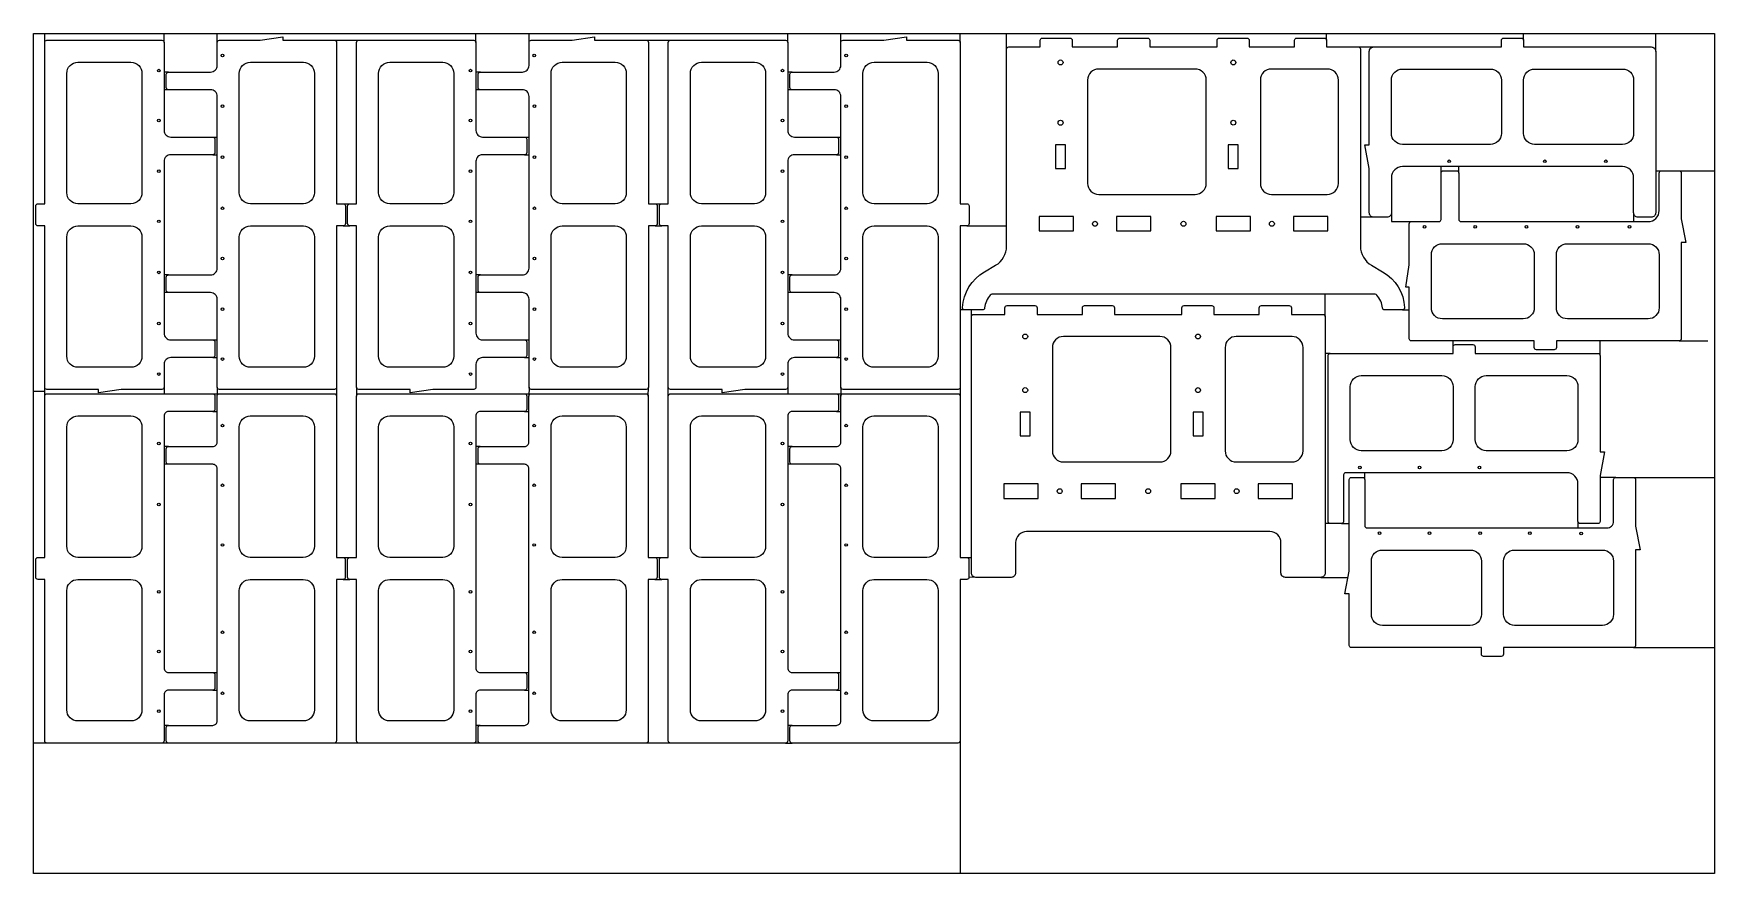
# Model space of a CAD drawing. Header units: millimetres. Extents: x 3 to 763, y -383 to -3.
import ezdxf

# ---------------------------------------------------------------- set-up
doc = ezdxf.new("R2010")
doc.units = ezdxf.units.MM
doc.layers.get('0').update_dxf_attribs({"linetype": 'CONTINUOUS'})

msp = doc.modelspace()

# ---------------------------------------------------------------- linework, layer by layer
for p, q in [((3, -3), (763, -3)), ((3, -383), (3, -3)), ((8, -7), (8, -3)), ((62, -7), (62, -3)), ((86, -7), (86, -3)), ((139, -6), (150, -6)), ((203, -7), (203, -3)), ((227, -7), (227, -3)), ((280, -6), (291, -6)), ((344, -7), (344, -3)), ((368, -7), (368, -3)), ((422, -7), (422, -3)), ((442.97, -10.05), (442.97, -3)), ((587.67, -6.05), (587.67, -3)), ((676.72, -6.05), (676.72, -3)), ((736.47, -11.05), (736.47, -3)), ((763, -3), (763, -383)), ((601.97, -9.05), (608.97, -9.05)), ((64, -20.39), (62, -20.39)), ((205, -20.39), (203, -20.39)), ((346, -20.39), (344, -20.39)), ((64, -28.39), (62, -28.39)), ((205, -28.39), (203, -28.39)), ((346, -28.39), (344, -28.39)), ((84, -49.8), (86, -49.8)), ((225, -49.8), (227, -49.8)), ((366, -49.8), (368, -49.8)), ((84, -57.8), (86, -57.8)), ((225, -57.8), (227, -57.8)), ((366, -57.8), (368, -57.8)), ((639.43, -66.08), (639.43, -63.18)), ((647.43, -66.08), (647.43, -63.18)), ((736.47, -65.08), (739.04, -65.08)), ((747.04, -65.08), (763, -65.08)), ((143, -80), (146, -80)), ((284, -80), (287, -80)), ((143, -90), (146, -90)), ((284, -90), (287, -90)), ((425, -90), (442.97, -90)), ((608.97, -86.05), (602.97, -86.05)), ((616.97, -84.05), (616.97, -88.08)), ((616.97, -88.08), (626.04, -88.08)), ((726.47, -84.05), (726.47, -88.08)), ((64, -112.2), (62, -112.2)), ((205, -112.2), (203, -112.2)), ((346, -112.2), (344, -112.2)), ((64, -120.2), (62, -120.2)), ((205, -120.2), (203, -120.2)), ((346, -120.2), (344, -120.2)), ((587.02, -131.05), (587.02, -120.98)), ((424, -128.05), (422, -128.05)), ((427.02, -131.05), (427.02, -128.05)), ((621.95, -128.05), (625.04, -128.05)), ((84, -141.61), (86, -141.61)), ((225, -141.61), (227, -141.61)), ((366, -141.61), (368, -141.61)), ((644.83, -144.72), (644.83, -142.08)), ((711.33, -148.72), (711.33, -142.08)), ((747.04, -142.08), (760, -142.08)), ((84, -149.61), (86, -149.61)), ((225, -149.61), (227, -149.61)), ((366, -149.61), (368, -149.61)), ((589.33, -147.72), (587.02, -147.72)), ((8, -165), (3, -165)), ((8, -167), (8, -163)), ((62, -163), (62, -166)), ((83.98, -166), (86.98, -166)), ((86, -163), (86, -166)), ((140, -163), (139.95, -167)), ((149, -163), (149, -167)), ((224.98, -166), (226.98, -166)), ((227, -163), (226.98, -167)), ((280.95, -167), (281, -163)), ((290, -167), (290, -163)), ((344, -163), (344, -166)), ((365.98, -166), (367.98, -166)), ((368, -163), (367.98, -167)), ((422, -163), (421.95, -167)), ((83.98, -174), (85.98, -174)), ((224.98, -174), (226.98, -174)), ((365.98, -174), (367.98, -174)), ((63.98, -189.89), (61.98, -189.89)), ((204.98, -189.89), (202.98, -189.89)), ((345.98, -189.89), (343.98, -189.89)), ((63.98, -197.89), (61.98, -197.89)), ((204.98, -197.89), (202.98, -197.89)), ((345.98, -197.89), (343.98, -197.89)), ((604.89, -204.81), (604.89, -201.72)), ((718.39, -203.81), (711.33, -203.81)), ((726.39, -203.81), (763, -203.81)), ((589.33, -224.72), (587.02, -224.72)), ((594.33, -224.72), (597.89, -224.72)), ((701.33, -223.72), (701.33, -226.69)), ((142.95, -240), (146, -240)), ((283.95, -240), (287, -240)), ((424.95, -240), (427.02, -240)), ((142.95, -250), (146, -250)), ((283.95, -250), (287, -250)), ((429.02, -249.05), (425.95, -249)), ((585.02, -249.05), (597.35, -249.05)), ((726.39, -280.81), (763, -280.81)), ((83.98, -292.11), (85.98, -292.11)), ((224.98, -292.11), (226.98, -292.11)), ((365.98, -292.11), (367.98, -292.11)), ((83.98, -300.11), (85.98, -300.11)), ((224.98, -300.11), (226.98, -300.11)), ((365.98, -300.11), (367.98, -300.11)), ((63.98, -316), (61.98, -316)), ((204.98, -316), (202.98, -316)), ((345.98, -316), (343.98, -316)), ((291, -324), (3, -324)), ((342.98, -324), (345.98, -324)), ((421.95, -323), (421.95, -383)), ((763, -383), (3, -383))]:
    msp.add_line(p, q)
for points in [[(62, -163, -0.414214), (61, -164), (42.52, -164), (32.32, -165.5), (32.32, -164), (9, -164, -0.414214), (8, -163), (8, -90), (5, -90, -0.414214), (4, -89), (4, -81, -0.414214), (5, -80), (8, -80), (8, -7, -0.414214), (9, -6), (61, -6, -0.414214), (62, -7), (62, -46.8, 0.414214), (65, -49.8), (84, -49.8, -0.414214), (85, -50.8), (85, -56.8, -0.414214), (84, -57.8), (65, -57.8, 0.414214), (62, -60.8), (62, -138.61, 0.414214), (65, -141.61), (84, -141.61, -0.414214), (85, -142.61), (85, -148.61, -0.414214), (84, -149.61), (65, -149.61, 0.414214), (62, -152.61)], [(86, -7, -0.414214), (87, -6), (105.48, -6), (115.68, -4.5), (115.68, -6), (139, -6, -0.414214), (140, -7), (140, -80), (143, -80, -0.414214), (144, -81), (144, -89, -0.414214), (143, -90), (140, -90), (140, -163, -0.414214), (139, -164), (87, -164, -0.414214), (86, -163), (86, -123.2, 0.414214), (83, -120.2), (64, -120.2, -0.414214), (63, -119.2), (63, -113.2, -0.414214), (64, -112.2), (83, -112.2, 0.414214), (86, -109.2), (86, -31.39, 0.414214), (83, -28.39), (64, -28.39, -0.414214), (63, -27.39), (63, -21.39, -0.414214), (64, -20.39), (83, -20.39, 0.414214), (86, -17.39)], [(203, -163, -0.414214), (202, -164), (183.52, -164), (173.32, -165.5), (173.32, -164), (150, -164, -0.414214), (149, -163), (149, -90), (146, -90, -0.414214), (145, -89), (145, -81, -0.414214), (146, -80), (149, -80), (149, -7, -0.414214), (150, -6), (202, -6, -0.414214), (203, -7), (203, -46.8, 0.414214), (206, -49.8), (225, -49.8, -0.414214), (226, -50.8), (226, -56.8, -0.414214), (225, -57.8), (206, -57.8, 0.414214), (203, -60.8), (203, -138.61, 0.414214), (206, -141.61), (225, -141.61, -0.414214), (226, -142.61), (226, -148.61, -0.414214), (225, -149.61), (206, -149.61, 0.414214), (203, -152.61)], [(227, -7, -0.414214), (228, -6), (246.48, -6), (256.68, -4.5), (256.68, -6), (280, -6, -0.414214), (281, -7), (281, -80), (284, -80, -0.414214), (285, -81), (285, -89, -0.414214), (284, -90), (281, -90), (281, -163, -0.414214), (280, -164), (228, -164, -0.414214), (227, -163), (227, -123.2, 0.414214), (224, -120.2), (205, -120.2, -0.414214), (204, -119.2), (204, -113.2, -0.414214), (205, -112.2), (224, -112.2, 0.414214), (227, -109.2), (227, -31.39, 0.414214), (224, -28.39), (205, -28.39, -0.414214), (204, -27.39), (204, -21.39, -0.414214), (205, -20.39), (224, -20.39, 0.414214), (227, -17.39)], [(344, -163, -0.414214), (343, -164), (324.52, -164), (314.32, -165.5), (314.32, -164), (291, -164, -0.414214), (290, -163), (290, -90), (287, -90, -0.414214), (286, -89), (286, -81, -0.414214), (287, -80), (290, -80), (290, -7, -0.414214), (291, -6), (343, -6, -0.414214), (344, -7), (344, -46.8, 0.414214), (347, -49.8), (366, -49.8, -0.414214), (367, -50.8), (367, -56.8, -0.414214), (366, -57.8), (347, -57.8, 0.414214), (344, -60.8), (344, -138.61, 0.414214), (347, -141.61), (366, -141.61, -0.414214), (367, -142.61), (367, -148.61, -0.414214), (366, -149.61), (347, -149.61, 0.414214), (344, -152.61)], [(368, -7, -0.414214), (369, -6), (387.48, -6), (397.68, -4.5), (397.68, -6), (421, -6, -0.414214), (422, -7), (422, -80), (425, -80, -0.414214), (426, -81), (426, -89, -0.414214), (425, -90), (422, -90), (422, -163, -0.414214), (421, -164), (369, -164, -0.414214), (368, -163), (368, -123.2, 0.414214), (365, -120.2), (346, -120.2, -0.414214), (345, -119.2), (345, -113.2, -0.414214), (346, -112.2), (365, -112.2, 0.414214), (368, -109.2), (368, -31.39, 0.414214), (365, -28.39), (346, -28.39, -0.414214), (345, -27.39), (345, -21.39, -0.414214), (346, -20.39), (365, -20.39, 0.414214), (368, -17.39)], [(433.01, -127.14, -0.387795), (432.02, -128.05), (424, -128.05, -0.429722), (423, -127, -0.253889), (432.97, -110.73), (437.97, -107.85, 0.267949), (442.97, -99.19), (442.97, -10.05, -0.414214), (443.97, -9.05), (458.17, -9.05), (458.17, -6.05, -0.414214), (459.17, -5.05), (471.67, -5.05, -0.414214), (472.67, -6.05), (472.67, -9.05), (493.17, -9.05), (493.17, -6.05, -0.414214), (494.17, -5.05), (506.67, -5.05, -0.414214), (507.67, -6.05), (507.67, -9.05), (538.17, -9.05), (538.17, -6.05, -0.414214), (539.17, -5.05), (551.67, -5.05, -0.414214), (552.67, -6.05), (552.67, -9.05), (573.17, -9.05), (573.17, -6.05, -0.414214), (574.17, -5.05), (586.67, -5.05, -0.414214), (587.67, -6.05), (587.67, -9.05), (601.97, -9.05, -0.414214), (602.97, -10.05), (602.97, -99.19, 0.267949), (607.97, -107.85), (612.97, -110.73, -0.253889), (622.94, -127, -0.429722), (621.95, -128.05), (613.93, -128.05, -0.387795), (612.93, -127.14, 0.163776), (610.35, -121.31, 0.210641), (609.62, -120.98), (436.33, -120.98, 0.210641), (435.59, -121.31, 0.163776)], [(616.97, -84.05, -0.414214), (614.97, -86.05), (608.97, -86.05, -0.414214), (606.97, -84.05), (606.97, -64.02), (604.97, -53.32), (606.97, -53.32), (606.97, -11.05, -0.414214), (608.97, -9.05), (666.72, -9.05), (666.72, -6.05, -0.414214), (667.72, -5.05), (675.72, -5.05, -0.414214), (676.72, -6.05), (676.72, -9.05), (734.47, -9.05, -0.414214), (736.47, -11.05), (736.47, -84.05, -0.414214), (734.47, -86.05), (728.47, -86.05, -0.414214), (726.47, -84.05), (726.47, -68.18, 0.414214), (721.47, -63.18), (621.97, -63.18, 0.414214), (616.97, -68.18)], [(18, -21, -0.414214), (23, -16), (47, -16, -0.414214), (52, -21), (52, -75, -0.414214), (47, -80), (23, -80, -0.414214), (18, -75)], [(130, -75, -0.414214), (125, -80), (101, -80, -0.414214), (96, -75), (96, -21, -0.414214), (101, -16), (125, -16, -0.414214), (130, -21)], [(159, -21, -0.414214), (164, -16), (188, -16, -0.414214), (193, -21), (193, -75, -0.414214), (188, -80), (164, -80, -0.414214), (159, -75)], [(271, -75, -0.414214), (266, -80), (242, -80, -0.414214), (237, -75), (237, -21, -0.414214), (242, -16), (266, -16, -0.414214), (271, -21)], [(300, -21, -0.414214), (305, -16), (329, -16, -0.414214), (334, -21), (334, -75, -0.414214), (329, -80), (305, -80, -0.414214), (300, -75)], [(412, -75, -0.414214), (407, -80), (383, -80, -0.414214), (378, -75), (378, -21, -0.414214), (383, -16), (407, -16, -0.414214), (412, -21)], [(533.22, -70.8), (533.22, -24.05, 0.414214), (528.22, -19.05), (484.6, -19.05, 0.414214), (479.6, -24.05), (479.6, -70.8, 0.414214), (484.6, -75.8), (528.22, -75.8, 0.414214)], [(592.97, -70.8), (592.97, -24.05, 0.414214), (587.97, -19.05), (562.72, -19.05, 0.414214), (557.72, -24.05), (557.72, -70.8, 0.414214), (562.72, -75.8), (587.97, -75.8, 0.414214)], [(661.72, -19.05, -0.414214), (666.72, -24.05), (666.72, -48.18, -0.414214), (661.72, -53.18), (621.97, -53.18, -0.414214), (616.97, -48.18), (616.97, -24.05, -0.414214), (621.97, -19.05)], [(726.47, -48.18, -0.414214), (721.47, -53.18), (681.72, -53.18, -0.414214), (676.72, -48.18), (676.72, -24.05, -0.414214), (681.72, -19.05), (721.47, -19.05, -0.414214), (726.47, -24.05)], [(639.43, -66.08, -0.414214), (640.43, -65.08), (646.43, -65.08, -0.414214), (647.43, -66.08), (647.43, -87.08, 0.414214), (648.43, -88.08), (733.04, -88.08, 0.414214), (738.04, -83.08), (738.04, -66.08, -0.414214), (739.04, -65.08), (747.04, -65.08, -0.414214), (748.04, -66.08), (748.04, -86.86), (750.04, -97.56), (748.04, -97.56), (748.04, -141.08, -0.414214), (747.04, -142.08), (691.54, -142.08), (691.54, -145.08, -0.414214), (690.54, -146.08), (682.54, -146.08, -0.414214), (681.54, -145.08), (681.54, -142.08), (626.04, -142.08, -0.414214), (625.04, -141.08), (625.04, -117.76), (623.54, -117.76), (625.04, -107.56), (625.04, -89.08, -0.414214), (626.04, -88.08), (638.43, -88.08, 0.414214), (639.43, -87.08)], [(18, -95, -0.414214), (23, -90), (47, -90, -0.414214), (52, -95), (52, -149, -0.414214), (47, -154), (23, -154, -0.414214), (18, -149)], [(130, -149, -0.414214), (125, -154), (101, -154, -0.414214), (96, -149), (96, -95, -0.414214), (101, -90), (125, -90, -0.414214), (130, -95)], [(159, -95, -0.414214), (164, -90), (188, -90, -0.414214), (193, -95), (193, -149, -0.414214), (188, -154), (164, -154, -0.414214), (159, -149)], [(271, -149, -0.414214), (266, -154), (242, -154, -0.414214), (237, -149), (237, -95, -0.414214), (242, -90), (266, -90, -0.414214), (271, -95)], [(300, -95, -0.414214), (305, -90), (329, -90, -0.414214), (334, -95), (334, -149, -0.414214), (329, -154), (305, -154, -0.414214), (300, -149)], [(412, -149, -0.414214), (407, -154), (383, -154, -0.414214), (378, -149), (378, -95, -0.414214), (383, -90), (407, -90, -0.414214), (412, -95)], [(676.54, -98.08, -0.414214), (681.54, -103.08), (681.54, -127.08, -0.414214), (676.54, -132.08), (640.04, -132.08, -0.414214), (635.04, -127.08), (635.04, -103.08, -0.414214), (640.04, -98.08)], [(696.54, -132.08, -0.414214), (691.54, -127.08), (691.54, -103.08, -0.414214), (696.54, -98.08), (733.04, -98.08, -0.414214), (738.04, -103.08), (738.04, -127.08, -0.414214), (733.04, -132.08)], [(586.02, -130.05, -0.414214), (587.02, -131.05), (587.02, -247.05, -0.414214), (585.02, -249.05), (569.02, -249.05, -0.414214), (567.02, -247.05), (567.02, -233.3, 0.414214), (562.02, -228.3), (452.02, -228.3, 0.414214), (447.02, -233.3), (447.02, -247.05, -0.414214), (445.02, -249.05), (429.02, -249.05, -0.414214), (427.02, -247.05), (427.02, -131.05, -0.414214), (428.02, -130.05), (442.22, -130.05), (442.22, -127.05, -0.414214), (443.22, -126.05), (455.72, -126.05, -0.414214), (456.72, -127.05), (456.72, -130.05), (477.22, -130.05), (477.22, -127.05, -0.414214), (478.22, -126.05), (490.72, -126.05, -0.414214), (491.72, -127.05), (491.72, -130.05), (522.22, -130.05), (522.22, -127.05, -0.414214), (523.22, -126.05), (535.72, -126.05, -0.414214), (536.72, -127.05), (536.72, -130.05), (557.22, -130.05), (557.22, -127.05, -0.414214), (558.22, -126.05), (570.72, -126.05, -0.414214), (571.72, -127.05), (571.72, -130.05)], [(517.27, -191.8), (517.27, -145.05, 0.414214), (512.27, -140.05), (468.64, -140.05, 0.414214), (463.64, -145.05), (463.64, -191.8, 0.414214), (468.64, -196.8), (512.27, -196.8, 0.414214)], [(577.02, -191.8), (577.02, -145.05, 0.414214), (572.02, -140.05), (546.77, -140.05, 0.414214), (541.77, -145.05), (541.77, -191.8, 0.414214), (546.77, -196.8), (572.02, -196.8, 0.414214)], [(595.33, -202.72), (595.33, -223.72, -0.414214), (594.33, -224.72), (589.33, -224.72, -0.414214), (588.33, -223.72), (588.33, -148.72, -0.414214), (589.33, -147.72), (644.83, -147.72), (644.83, -144.72, -0.414214), (645.83, -143.72), (653.83, -143.72, -0.414214), (654.83, -144.72), (654.83, -147.72), (710.33, -147.72, -0.414214), (711.33, -148.72), (711.33, -192.24), (713.33, -192.24), (711.33, -202.94), (711.33, -223.72, -0.414214), (710.33, -224.72), (702.33, -224.72, -0.414214), (701.33, -223.72), (701.33, -206.72, 0.414214), (696.33, -201.72), (596.33, -201.72, 0.414214)], [(603.33, -191.72, -0.414214), (598.33, -186.72), (598.33, -162.72, -0.414214), (603.33, -157.72), (639.83, -157.72, -0.414214), (644.83, -162.72), (644.83, -186.72, -0.414214), (639.83, -191.72)], [(659.83, -191.72, -0.414214), (654.83, -186.72), (654.83, -162.72, -0.414214), (659.83, -157.72), (696.33, -157.72, -0.414214), (701.33, -162.72), (701.33, -186.72, -0.414214), (696.33, -191.72)], [(61.98, -323, -0.414214), (60.98, -324), (9, -324, -0.414214), (8, -323), (8, -250), (5, -250, -0.414214), (4, -249), (4, -241, -0.414214), (5, -240), (8, -240), (8, -167, -0.414214), (9, -166), (83.98, -166, -0.414214), (84.98, -167), (84.98, -173, -0.414214), (83.98, -174), (63.98, -174, 0.414214), (61.98, -176), (61.98, -290.11, 0.414214), (63.98, -292.11), (83.98, -292.11, -0.414214), (84.98, -293.11), (84.98, -299.11, -0.414214), (83.98, -300.11), (63.98, -300.11, 0.414214), (61.98, -302.11)], [(85.98, -167, -0.414214), (86.98, -166), (138.95, -166, -0.414214), (139.95, -167), (139.95, -240), (142.95, -240, -0.414214), (143.95, -241), (143.95, -249, -0.414214), (142.95, -250), (139.95, -250), (139.95, -323, -0.414214), (138.95, -324), (63.98, -324, -0.414214), (62.98, -323), (62.98, -317, -0.414214), (63.98, -316), (83.98, -316, 0.414214), (85.98, -314), (85.98, -199.89, 0.414214), (83.98, -197.89), (63.98, -197.89, -0.414214), (62.98, -196.89), (62.98, -190.89, -0.414214), (63.98, -189.89), (83.98, -189.89, 0.414214), (85.98, -187.89)], [(202.98, -323, -0.414214), (201.98, -324), (150, -324, -0.414214), (149, -323), (149, -250), (146, -250, -0.414214), (145, -249), (145, -241, -0.414214), (146, -240), (149, -240), (149, -167, -0.414214), (150, -166), (224.98, -166, -0.414214), (225.98, -167), (225.98, -173, -0.414214), (224.98, -174), (204.98, -174, 0.414214), (202.98, -176), (202.98, -290.11, 0.414214), (204.98, -292.11), (224.98, -292.11, -0.414214), (225.98, -293.11), (225.98, -299.11, -0.414214), (224.98, -300.11), (204.98, -300.11, 0.414214), (202.98, -302.11)], [(226.98, -167, -0.414214), (227.98, -166), (279.95, -166, -0.414214), (280.95, -167), (280.95, -240), (283.95, -240, -0.414214), (284.95, -241), (284.95, -249, -0.414214), (283.95, -250), (280.95, -250), (280.95, -323, -0.414214), (279.95, -324), (204.98, -324, -0.414214), (203.98, -323), (203.98, -317, -0.414214), (204.98, -316), (224.98, -316, 0.414214), (226.98, -314), (226.98, -199.89, 0.414214), (224.98, -197.89), (204.98, -197.89, -0.414214), (203.98, -196.89), (203.98, -190.89, -0.414214), (204.98, -189.89), (224.98, -189.89, 0.414214), (226.98, -187.89)], [(343.98, -323, -0.414214), (342.98, -324), (291, -324, -0.414214), (290, -323), (290, -250), (287, -250, -0.414214), (286, -249), (286, -241, -0.414214), (287, -240), (290, -240), (290, -167, -0.414214), (291, -166), (365.98, -166, -0.414214), (366.98, -167), (366.98, -173, -0.414214), (365.98, -174), (345.98, -174, 0.414214), (343.98, -176), (343.98, -290.11, 0.414214), (345.98, -292.11), (365.98, -292.11, -0.414214), (366.98, -293.11), (366.98, -299.11, -0.414214), (365.98, -300.11), (345.98, -300.11, 0.414214), (343.98, -302.11)], [(367.98, -167, -0.414214), (368.98, -166), (420.95, -166, -0.414214), (421.95, -167), (421.95, -240), (424.95, -240, -0.414214), (425.95, -241), (425.95, -249, -0.414214), (424.95, -250), (421.95, -250), (421.95, -323, -0.414214), (420.95, -324), (345.98, -324, -0.414214), (344.98, -323), (344.98, -317, -0.414214), (345.98, -316), (365.98, -316, 0.414214), (367.98, -314), (367.98, -199.89, 0.414214), (365.98, -197.89), (345.98, -197.89, -0.414214), (344.98, -196.89), (344.98, -190.89, -0.414214), (345.98, -189.89), (365.98, -189.89, 0.414214), (367.98, -187.89)], [(18, -181, -0.414214), (23, -176), (46.98, -176, -0.414214), (51.98, -181), (51.98, -235, -0.414214), (46.98, -240), (23, -240, -0.414214), (18, -235)], [(129.95, -235, -0.414214), (124.95, -240), (100.98, -240, -0.414214), (95.98, -235), (95.98, -181, -0.414214), (100.98, -176), (124.95, -176, -0.414214), (129.95, -181)], [(159, -181, -0.414214), (164, -176), (187.98, -176, -0.414214), (192.98, -181), (192.98, -235, -0.414214), (187.98, -240), (164, -240, -0.414214), (159, -235)], [(270.95, -235, -0.414214), (265.95, -240), (241.98, -240, -0.414214), (236.98, -235), (236.98, -181, -0.414214), (241.98, -176), (265.95, -176, -0.414214), (270.95, -181)], [(300, -181, -0.414214), (305, -176), (328.98, -176, -0.414214), (333.98, -181), (333.98, -235, -0.414214), (328.98, -240), (305, -240, -0.414214), (300, -235)], [(411.95, -235, -0.414214), (406.95, -240), (382.98, -240, -0.414214), (377.98, -235), (377.98, -181, -0.414214), (382.98, -176), (406.95, -176, -0.414214), (411.95, -181)], [(597.89, -204.81, -0.414214), (598.89, -203.81), (603.89, -203.81, -0.414214), (604.89, -204.81), (604.89, -225.69, 0.414214), (605.89, -226.69), (714.39, -226.69, 0.414214), (717.39, -223.69), (717.39, -204.81, -0.414214), (718.39, -203.81), (726.39, -203.81, -0.414214), (727.39, -204.81), (727.39, -225.85), (729.39, -236.55), (727.39, -236.55), (727.39, -279.81, -0.414214), (726.39, -280.81), (667.64, -280.81), (667.64, -283.81, -0.414214), (666.64, -284.81), (658.64, -284.81, -0.414214), (657.64, -283.81), (657.64, -280.81), (598.89, -280.81, -0.414214), (597.89, -279.81), (597.89, -256.49), (595.89, -256.49), (597.89, -246.29)], [(612.89, -270.81, -0.414214), (607.89, -265.81), (607.89, -241.69, -0.414214), (612.89, -236.69), (652.64, -236.69, -0.414214), (657.64, -241.69), (657.64, -265.81, -0.414214), (652.64, -270.81)], [(672.64, -270.81, -0.414214), (667.64, -265.81), (667.64, -241.69, -0.414214), (672.64, -236.69), (712.39, -236.69, -0.414214), (717.39, -241.69), (717.39, -265.81, -0.414214), (712.39, -270.81)], [(18, -255, -0.414214), (23, -250), (46.98, -250, -0.414214), (51.98, -255), (51.98, -309, -0.414214), (46.98, -314), (23, -314, -0.414214), (18, -309)], [(129.95, -309, -0.414214), (124.95, -314), (100.98, -314, -0.414214), (95.98, -309), (95.98, -255, -0.414214), (100.98, -250), (124.95, -250, -0.414214), (129.95, -255)], [(159, -255, -0.414214), (164, -250), (187.98, -250, -0.414214), (192.98, -255), (192.98, -309, -0.414214), (187.98, -314), (164, -314, -0.414214), (159, -309)], [(270.95, -309, -0.414214), (265.95, -314), (241.98, -314, -0.414214), (236.98, -309), (236.98, -255, -0.414214), (241.98, -250), (265.95, -250, -0.414214), (270.95, -255)], [(300, -255, -0.414214), (305, -250), (328.98, -250, -0.414214), (333.98, -255), (333.98, -309, -0.414214), (328.98, -314), (305, -314, -0.414214), (300, -309)], [(411.95, -309, -0.414214), (406.95, -314), (382.98, -314, -0.414214), (377.98, -309), (377.98, -255, -0.414214), (382.98, -250), (406.95, -250, -0.414214), (411.95, -255)]]:
    msp.add_lwpolyline(points, format="xyb", close=True)
for points in [[(469.6, -64.02), (469.6, -53.32), (465.1, -53.32), (465.1, -64.02)], [(547.72, -53.32), (543.22, -53.32), (543.22, -64.02), (547.72, -64.02)], [(457.67, -85.8), (457.67, -92.3), (473.17, -92.3), (473.17, -85.8)], [(492.67, -85.8), (492.67, -92.3), (508.17, -92.3), (508.17, -85.8)], [(553.17, -92.3), (553.17, -85.8), (537.67, -85.8), (537.67, -92.3)], [(572.67, -85.8), (572.67, -92.3), (588.17, -92.3), (588.17, -85.8)], [(453.64, -174.32), (449.14, -174.32), (449.14, -185.02), (453.64, -185.02)], [(531.77, -174.32), (527.27, -174.32), (527.27, -185.02), (531.77, -185.02)], [(441.72, -206.8), (441.72, -213.3), (457.22, -213.3), (457.22, -206.8)], [(476.72, -206.8), (476.72, -213.3), (492.22, -213.3), (492.22, -206.8)], [(537.22, -213.3), (537.22, -206.8), (521.72, -206.8), (521.72, -213.3)], [(556.72, -206.8), (556.72, -213.3), (572.22, -213.3), (572.22, -206.8)]]:
    msp.add_lwpolyline(points, close=True)
for centre, radius in [((88.4, -12.95), 0.6), ((229.4, -12.95), 0.6), ((370.4, -12.95), 0.6), ((467.35, -16.05), 1.13), ((545.47, -16.05), 1.12), ((59.58, -19.75), 0.6), ((200.58, -19.75), 0.6), ((341.58, -19.75), 0.6), ((88.43, -35.85), 0.6), ((229.43, -35.85), 0.6), ((370.43, -35.85), 0.6), ((59.58, -42.32), 0.6), ((200.58, -42.32), 0.6), ((341.58, -42.32), 0.6), ((467.35, -43.32), 1.13), ((545.47, -43.32), 1.12), ((88.43, -58.95), 0.6), ((229.43, -58.95), 0.6), ((370.43, -58.95), 0.6), ((643.12, -60.78), 0.6), ((686.37, -60.78), 0.6), ((713.87, -60.78), 0.6), ((59.58, -65.25), 0.6), ((200.58, -65.25), 0.6), ((341.58, -65.25), 0.6), ((88.43, -82.05), 0.6), ((229.43, -82.05), 0.6), ((370.43, -82.05), 0.6), ((59.58, -87.95), 0.6), ((200.58, -87.95), 0.6), ((341.58, -87.95), 0.6), ((482.92, -89.05), 1.13), ((522.92, -89.05), 1.13), ((562.92, -89.05), 1.12), ((631.99, -90.48), 0.6), ((654.89, -90.48), 0.6), ((677.99, -90.48), 0.6), ((701.09, -90.48), 0.6), ((724.59, -90.48), 0.6), ((88.43, -104.75), 0.6), ((229.43, -104.75), 0.6), ((370.43, -104.75), 0.6), ((59.58, -111.05), 0.6), ((200.58, -111.05), 0.6), ((341.58, -111.05), 0.6), ((88.43, -127.67), 0.6), ((229.43, -127.67), 0.6), ((370.43, -127.67), 0.6), ((59.58, -134.15), 0.6), ((200.58, -134.15), 0.6), ((341.58, -134.15), 0.6), ((451.39, -140.05), 1.12), ((529.52, -140.05), 1.12), ((88.43, -150.25), 0.6), ((229.43, -150.25), 0.6), ((370.43, -150.25), 0.6), ((59.6, -157.05), 0.6), ((200.6, -157.05), 0.6), ((341.6, -157.05), 0.6), ((451.39, -164.32), 1.12), ((529.52, -164.32), 1.12), ((88.38, -180.4), 0.6), ((229.38, -180.4), 0.6), ((370.38, -180.4), 0.6), ((59.58, -188.5), 0.6), ((200.58, -188.5), 0.6), ((341.58, -188.5), 0.6), ((602.73, -199.32), 0.6), ((629.73, -199.32), 0.6), ((656.73, -199.32), 0.6), ((88.38, -207.4), 0.6), ((229.38, -207.4), 0.6), ((370.38, -207.4), 0.6), ((466.97, -210.05), 1.12), ((506.97, -210.05), 1.12), ((546.97, -210.05), 1.12), ((59.58, -216.1), 0.6), ((200.58, -216.1), 0.6), ((341.58, -216.1), 0.6), ((88.38, -234.4), 0.6), ((229.38, -234.4), 0.6), ((370.38, -234.4), 0.6), ((611.64, -229.09), 0.6), ((634.22, -229.09), 0.6), ((657.14, -229.09), 0.6), ((679.59, -229.09), 0.6), ((702.74, -229.21), 0.6), ((59.58, -255.6), 0.6), ((200.58, -255.6), 0.6), ((341.58, -255.6), 0.6), ((88.38, -273.9), 0.6), ((229.38, -273.9), 0.6), ((370.38, -273.9), 0.6), ((59.58, -282.6), 0.6), ((200.58, -282.6), 0.6), ((341.58, -282.6), 0.6), ((88.38, -301.5), 0.6), ((229.38, -301.5), 0.6), ((370.38, -301.5), 0.6), ((59.58, -309.6), 0.6), ((200.58, -309.6), 0.6), ((341.58, -309.6), 0.6)]:
    msp.add_circle(centre, radius)

doc.saveas('drawing.dxf')
